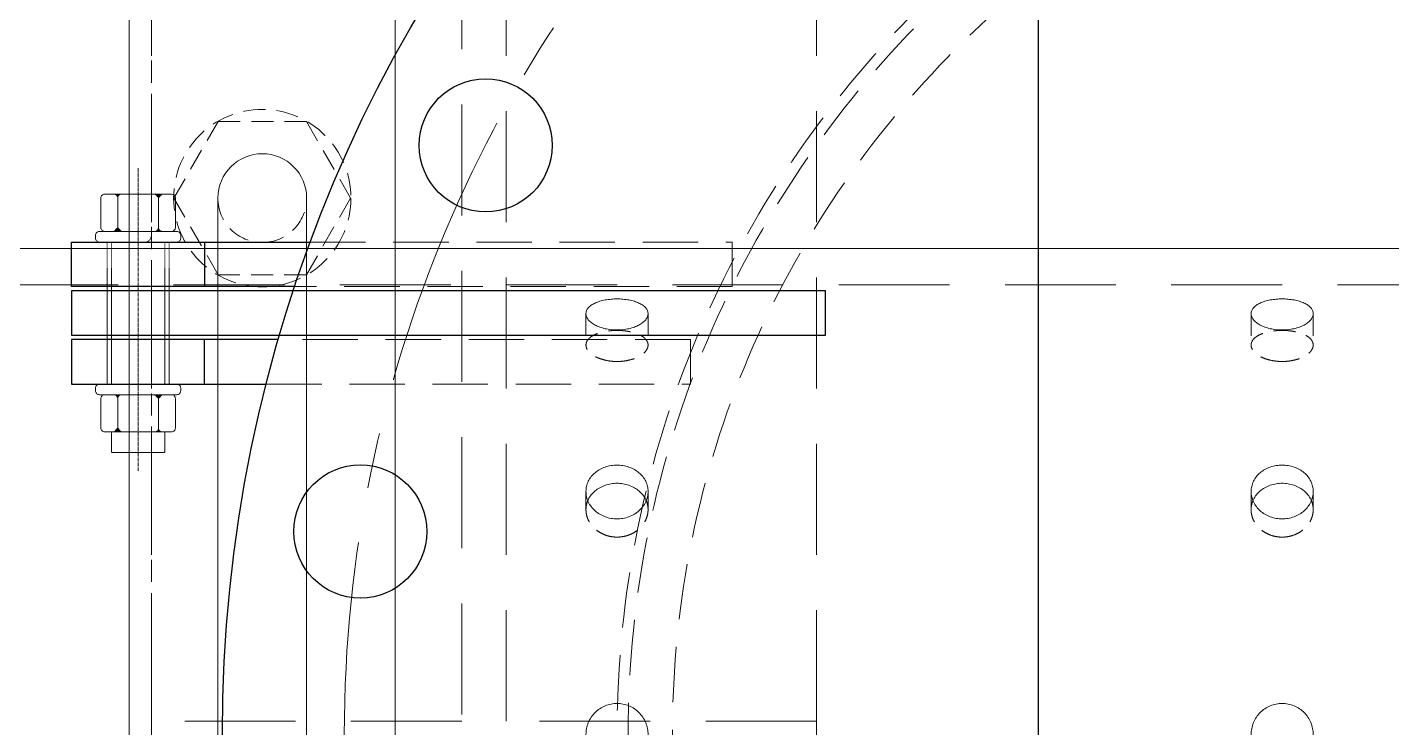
# Model space of a CAD drawing. Header units: millimetres. Extents: x -46397 to 283259, y -8690 to 23983.
# Drawn here: x 119758.6 to 120066.3, y 301.2 to 459 of the extents above; entities that cross this region are included whole.
import ezdxf

# ---------------------------------------------------------------- set-up
doc = ezdxf.new("R2010")
doc.units = ezdxf.units.MM
for name, pattern in [('CENTER', [2, 1.25, -0.25, 0.25, -0.25]), ('CENTER2', [1.125, 0.75, -0.125, 0.125, -0.125]), ('HIDDEN', [0.375, 0.25, -0.125]), ('HIDDEN2', [0.1875, 0.125, -0.0625]), ('HIDDENX2', [0.75, 0.5, -0.25])]:
    doc.linetypes.add(name, pattern=pattern)
for name, color, linetype, lineweight in [('BOLTS', 7, 'Continuous', 9), ('CHUAN NET KHUAT', 4, 'HIDDEN', 0), ('DUONGCHINH', 7, 'Continuous', 25), ('mDƯỜNG KHUẤT', 251, 'HIDDEN', 5), ('mDƯỜNG TÂM', 8, 'CENTER', 0)]:
    doc.layers.add(name, color=color, linetype=linetype, lineweight=lineweight)
doc.layers.add('flashshoot', color=7, linetype='Continuous')

# ---------------------------------------------------------------- blocks, each defined once
blk = doc.blocks.new('A$C90275d84')
at = {"color": 2, "linetype": 'Continuous', "lineweight": 0, "ltscale": 10}
blk.add_line((-109.55, 1960), (-109.55, -3000), dxfattribs=at)
at = {"color": 1, "linetype": 'HIDDENX2', "lineweight": 0, "ltscale": 50}
blk.add_line((-101.37, 1960), (-101.37, -3000), dxfattribs=at)
at = {"color": 1, "linetype": 'HIDDENX2', "lineweight": 0, "ltscale": 10}
for p, q in [((-94.87, -2233), (-87.79, -2233)), ((-54.77, -2233), (-50.68, -2233)), ((-94.87, -2247), (-87.79, -2247)), ((-54.77, -2247), (-50.68, -2247)), ((-94.87, -2383), (-87.79, -2383)), ((-54.77, -2383), (-50.68, -2383)), ((-94.87, -2397), (-87.79, -2397)), ((-54.77, -2397), (-50.68, -2397))]:
    blk.add_line(p, q, dxfattribs=at)
at = {"color": 2, "linetype": 'Continuous', "lineweight": 0, "ltscale": 10}
for points, knots in [([(-91.18, -2240), (-91.18, -2240.44), (-91.2, -2240.89), (-91.3, -2241.8), (-91.38, -2242.25), (-91.57, -2243.11), (-91.69, -2243.52), (-91.98, -2244.29), (-92.13, -2244.64), (-92.47, -2245.26), (-92.66, -2245.55), (-93.06, -2246.07), (-93.28, -2246.29), (-93.73, -2246.65), (-93.96, -2246.78), (-94.42, -2246.96), (-94.65, -2247), (-95.09, -2247), (-95.32, -2246.96), (-95.76, -2246.78), (-95.98, -2246.65), (-96.39, -2246.29), (-96.59, -2246.07), (-96.94, -2245.55), (-97.11, -2245.26), (-97.39, -2244.64), (-97.53, -2244.29), (-97.76, -2243.52), (-97.86, -2243.11), (-98.02, -2242.25), (-98.08, -2241.8), (-98.16, -2240.89), (-98.18, -2240.44), (-98.18, -2239.56), (-98.16, -2239.11), (-98.08, -2238.2), (-98.02, -2237.75), (-97.86, -2236.89), (-97.76, -2236.48), (-97.53, -2235.71), (-97.39, -2235.36), (-97.11, -2234.74), (-96.94, -2234.45), (-96.59, -2233.93), (-96.39, -2233.71), (-95.98, -2233.35), (-95.76, -2233.22), (-95.32, -2233.04), (-95.09, -2233), (-94.65, -2233), (-94.42, -2233.04), (-93.96, -2233.22), (-93.73, -2233.35), (-93.28, -2233.71), (-93.06, -2233.93), (-92.66, -2234.45), (-92.47, -2234.74), (-92.13, -2235.36), (-91.98, -2235.71), (-91.69, -2236.48), (-91.57, -2236.89), (-91.38, -2237.75), (-91.3, -2238.2), (-91.2, -2239.11), (-91.18, -2239.56), (-91.18, -2240)], [0, 0, 0, 0, 1.318789, 1.318789, 2.637578, 2.637578, 3.956368, 3.956368, 5.275157, 5.275157, 6.593945, 6.593945, 7.912734, 7.912734, 9.231522, 9.231522, 10.550311, 10.550311, 11.869099, 11.869099, 13.187888, 13.187888, 14.506676, 14.506676, 15.825465, 15.825465, 17.144254, 17.144254, 18.463043, 18.463043, 19.781833, 19.781833, 21.100622, 21.100622, 22.419411, 22.419411, 23.7382, 23.7382, 25.05699, 25.05699, 26.375779, 26.375779, 27.694567, 27.694567, 29.013356, 29.013356, 30.332144, 30.332144, 31.650933, 31.650933, 32.969721, 32.969721, 34.28851, 34.28851, 35.607298, 35.607298, 36.926087, 36.926087, 38.244876, 38.244876, 39.563665, 39.563665, 40.882454, 40.882454, 42.201244, 42.201244, 42.201244, 42.201244]), ([(-48.6, -2240), (-48.6, -2240.44), (-48.64, -2240.89), (-48.8, -2241.8), (-48.92, -2242.25), (-49.24, -2243.11), (-49.44, -2243.52), (-49.9, -2244.29), (-50.16, -2244.64), (-50.71, -2245.26), (-51.02, -2245.55), (-51.7, -2246.07), (-52.06, -2246.29), (-52.82, -2246.65), (-53.21, -2246.78), (-54, -2246.96), (-54.39, -2247), (-55.16, -2247), (-55.55, -2246.96), (-56.33, -2246.78), (-56.71, -2246.65), (-57.45, -2246.29), (-57.8, -2246.07), (-58.45, -2245.55), (-58.74, -2245.26), (-59.27, -2244.64), (-59.51, -2244.29), (-59.94, -2243.52), (-60.13, -2243.11), (-60.43, -2242.25), (-60.54, -2241.8), (-60.69, -2240.89), (-60.73, -2240.44), (-60.73, -2239.56), (-60.69, -2239.11), (-60.54, -2238.2), (-60.43, -2237.75), (-60.13, -2236.89), (-59.94, -2236.48), (-59.51, -2235.71), (-59.27, -2235.36), (-58.74, -2234.74), (-58.45, -2234.45), (-57.8, -2233.93), (-57.45, -2233.71), (-56.71, -2233.35), (-56.33, -2233.22), (-55.55, -2233.04), (-55.16, -2233), (-54.39, -2233), (-54, -2233.04), (-53.21, -2233.22), (-52.82, -2233.35), (-52.06, -2233.71), (-51.7, -2233.93), (-51.02, -2234.45), (-50.71, -2234.74), (-50.16, -2235.36), (-49.9, -2235.71), (-49.44, -2236.48), (-49.24, -2236.89), (-48.92, -2237.75), (-48.8, -2238.2), (-48.64, -2239.11), (-48.6, -2239.56), (-48.6, -2240)], [0, 0, 0, 0, 1.318789, 1.318789, 2.637578, 2.637578, 3.956368, 3.956368, 5.275157, 5.275157, 6.593945, 6.593945, 7.912734, 7.912734, 9.231522, 9.231522, 10.550311, 10.550311, 11.869099, 11.869099, 13.187888, 13.187888, 14.506676, 14.506676, 15.825465, 15.825465, 17.144254, 17.144254, 18.463043, 18.463043, 19.781833, 19.781833, 21.100622, 21.100622, 22.419411, 22.419411, 23.7382, 23.7382, 25.05699, 25.05699, 26.375779, 26.375779, 27.694567, 27.694567, 29.013356, 29.013356, 30.332144, 30.332144, 31.650933, 31.650933, 32.969721, 32.969721, 34.28851, 34.28851, 35.607298, 35.607298, 36.926087, 36.926087, 38.244876, 38.244876, 39.563665, 39.563665, 40.882454, 40.882454, 42.201244, 42.201244, 42.201244, 42.201244]), ([(-52.72, -2233.41), (-52.81, -2233.45), (-52.9, -2233.49), (-53.36, -2233.71), (-53.71, -2233.93), (-54.35, -2234.45), (-54.65, -2234.74), (-55.17, -2235.36), (-55.42, -2235.71), (-55.85, -2236.48), (-56.03, -2236.89), (-56.33, -2237.75), (-56.44, -2238.2), (-56.59, -2239.11), (-56.63, -2239.56), (-56.63, -2240.44), (-56.59, -2240.89), (-56.44, -2241.8), (-56.33, -2242.25), (-56.03, -2243.11), (-55.85, -2243.52), (-55.42, -2244.29), (-55.17, -2244.64), (-54.65, -2245.26), (-54.35, -2245.55), (-53.71, -2246.07), (-53.36, -2246.29), (-52.9, -2246.51), (-52.81, -2246.55), (-52.72, -2246.59)], [12.868165, 12.868165, 12.868165, 12.868165, 13.188536, 13.188536, 14.507389, 14.507389, 15.826243, 15.826243, 17.145097, 17.145097, 18.463951, 18.463951, 19.782805, 19.782805, 21.10166, 21.10166, 22.420514, 22.420514, 23.739368, 23.739368, 25.058222, 25.058222, 26.377077, 26.377077, 27.69593, 27.69593, 29.014783, 29.014783, 29.335155, 29.335155, 29.335155, 29.335155]), ([(-7, -2240), (-7, -2239.56), (-6.96, -2239.11), (-6.78, -2238.2), (-6.65, -2237.75), (-6.29, -2236.89), (-6.07, -2236.48), (-5.55, -2235.71), (-5.26, -2235.36), (-4.64, -2234.74), (-4.29, -2234.45), (-3.52, -2233.93), (-3.11, -2233.71), (-2.25, -2233.35), (-1.8, -2233.22), (-0.89, -2233.04), (-0.44, -2233), (0.44, -2233), (0.89, -2233.04), (1.8, -2233.22), (2.25, -2233.35), (3.11, -2233.71), (3.52, -2233.93), (4.29, -2234.45), (4.64, -2234.74), (5.26, -2235.36), (5.55, -2235.71), (6.07, -2236.48), (6.29, -2236.89), (6.65, -2237.75), (6.78, -2238.2), (6.96, -2239.11), (7, -2239.56), (7, -2240.44), (6.96, -2240.89), (6.78, -2241.8), (6.65, -2242.25), (6.29, -2243.11), (6.07, -2243.52), (5.55, -2244.29), (5.26, -2244.64), (4.64, -2245.26), (4.29, -2245.55), (3.52, -2246.07), (3.11, -2246.29), (2.25, -2246.65), (1.8, -2246.78), (0.89, -2246.96), (0.44, -2247), (-0.44, -2247), (-0.89, -2246.96), (-1.8, -2246.78), (-2.25, -2246.65), (-3.11, -2246.29), (-3.52, -2246.07), (-4.29, -2245.55), (-4.64, -2245.26), (-5.26, -2244.64), (-5.55, -2244.29), (-6.07, -2243.52), (-6.29, -2243.11), (-6.65, -2242.25), (-6.78, -2241.8), (-6.96, -2240.89), (-7, -2240.44), (-7, -2240)], [0, 0, 0, 0, 1.318789, 1.318789, 2.637578, 2.637578, 3.956368, 3.956368, 5.275157, 5.275157, 6.593945, 6.593945, 7.912734, 7.912734, 9.231522, 9.231522, 10.550311, 10.550311, 11.869099, 11.869099, 13.187888, 13.187888, 14.506676, 14.506676, 15.825465, 15.825465, 17.144254, 17.144254, 18.463043, 18.463043, 19.781833, 19.781833, 21.100622, 21.100622, 22.419411, 22.419411, 23.7382, 23.7382, 25.05699, 25.05699, 26.375779, 26.375779, 27.694567, 27.694567, 29.013356, 29.013356, 30.332144, 30.332144, 31.650933, 31.650933, 32.969721, 32.969721, 34.28851, 34.28851, 35.607298, 35.607298, 36.926087, 36.926087, 38.244876, 38.244876, 39.563665, 39.563665, 40.882454, 40.882454, 42.201244, 42.201244, 42.201244, 42.201244]), ([(-91.18, -2390), (-91.18, -2390.44), (-91.2, -2390.89), (-91.3, -2391.8), (-91.38, -2392.25), (-91.57, -2393.11), (-91.69, -2393.52), (-91.98, -2394.29), (-92.13, -2394.64), (-92.47, -2395.26), (-92.66, -2395.55), (-93.06, -2396.07), (-93.28, -2396.29), (-93.73, -2396.65), (-93.96, -2396.78), (-94.42, -2396.96), (-94.65, -2397), (-95.09, -2397), (-95.32, -2396.96), (-95.76, -2396.78), (-95.98, -2396.65), (-96.39, -2396.29), (-96.59, -2396.07), (-96.94, -2395.55), (-97.11, -2395.26), (-97.39, -2394.64), (-97.53, -2394.29), (-97.76, -2393.52), (-97.86, -2393.11), (-98.02, -2392.25), (-98.08, -2391.8), (-98.16, -2390.89), (-98.18, -2390.44), (-98.18, -2389.56), (-98.16, -2389.11), (-98.08, -2388.2), (-98.02, -2387.75), (-97.86, -2386.89), (-97.76, -2386.48), (-97.53, -2385.71), (-97.39, -2385.36), (-97.11, -2384.74), (-96.94, -2384.45), (-96.59, -2383.93), (-96.39, -2383.71), (-95.98, -2383.35), (-95.76, -2383.22), (-95.32, -2383.04), (-95.09, -2383), (-94.65, -2383), (-94.42, -2383.04), (-93.96, -2383.22), (-93.73, -2383.35), (-93.28, -2383.71), (-93.06, -2383.93), (-92.66, -2384.45), (-92.47, -2384.74), (-92.13, -2385.36), (-91.98, -2385.71), (-91.69, -2386.48), (-91.57, -2386.89), (-91.38, -2387.75), (-91.3, -2388.2), (-91.2, -2389.11), (-91.18, -2389.56), (-91.18, -2390)], [0, 0, 0, 0, 1.318789, 1.318789, 2.637578, 2.637578, 3.956368, 3.956368, 5.275157, 5.275157, 6.593945, 6.593945, 7.912734, 7.912734, 9.231522, 9.231522, 10.550311, 10.550311, 11.869099, 11.869099, 13.187888, 13.187888, 14.506676, 14.506676, 15.825465, 15.825465, 17.144254, 17.144254, 18.463043, 18.463043, 19.781833, 19.781833, 21.100622, 21.100622, 22.419411, 22.419411, 23.7382, 23.7382, 25.05699, 25.05699, 26.375779, 26.375779, 27.694567, 27.694567, 29.013356, 29.013356, 30.332144, 30.332144, 31.650933, 31.650933, 32.969721, 32.969721, 34.28851, 34.28851, 35.607298, 35.607298, 36.926087, 36.926087, 38.244876, 38.244876, 39.563665, 39.563665, 40.882454, 40.882454, 42.201244, 42.201244, 42.201244, 42.201244]), ([(-48.6, -2390), (-48.6, -2390.44), (-48.64, -2390.89), (-48.8, -2391.8), (-48.92, -2392.25), (-49.24, -2393.11), (-49.44, -2393.52), (-49.9, -2394.29), (-50.16, -2394.64), (-50.71, -2395.26), (-51.02, -2395.55), (-51.7, -2396.07), (-52.06, -2396.29), (-52.82, -2396.65), (-53.21, -2396.78), (-54, -2396.96), (-54.39, -2397), (-55.16, -2397), (-55.55, -2396.96), (-56.33, -2396.78), (-56.71, -2396.65), (-57.45, -2396.29), (-57.8, -2396.07), (-58.45, -2395.55), (-58.74, -2395.26), (-59.27, -2394.64), (-59.51, -2394.29), (-59.94, -2393.52), (-60.13, -2393.11), (-60.43, -2392.25), (-60.54, -2391.8), (-60.69, -2390.89), (-60.73, -2390.44), (-60.73, -2389.56), (-60.69, -2389.11), (-60.54, -2388.2), (-60.43, -2387.75), (-60.13, -2386.89), (-59.94, -2386.48), (-59.51, -2385.71), (-59.27, -2385.36), (-58.74, -2384.74), (-58.45, -2384.45), (-57.8, -2383.93), (-57.45, -2383.71), (-56.71, -2383.35), (-56.33, -2383.22), (-55.55, -2383.04), (-55.16, -2383), (-54.39, -2383), (-54, -2383.04), (-53.21, -2383.22), (-52.82, -2383.35), (-52.06, -2383.71), (-51.7, -2383.93), (-51.02, -2384.45), (-50.71, -2384.74), (-50.16, -2385.36), (-49.9, -2385.71), (-49.44, -2386.48), (-49.24, -2386.89), (-48.92, -2387.75), (-48.8, -2388.2), (-48.64, -2389.11), (-48.6, -2389.56), (-48.6, -2390)], [0, 0, 0, 0, 1.318789, 1.318789, 2.637578, 2.637578, 3.956368, 3.956368, 5.275157, 5.275157, 6.593945, 6.593945, 7.912734, 7.912734, 9.231522, 9.231522, 10.550311, 10.550311, 11.869099, 11.869099, 13.187888, 13.187888, 14.506676, 14.506676, 15.825465, 15.825465, 17.144254, 17.144254, 18.463043, 18.463043, 19.781833, 19.781833, 21.100622, 21.100622, 22.419411, 22.419411, 23.7382, 23.7382, 25.05699, 25.05699, 26.375779, 26.375779, 27.694567, 27.694567, 29.013356, 29.013356, 30.332144, 30.332144, 31.650933, 31.650933, 32.969721, 32.969721, 34.28851, 34.28851, 35.607298, 35.607298, 36.926087, 36.926087, 38.244876, 38.244876, 39.563665, 39.563665, 40.882454, 40.882454, 42.201244, 42.201244, 42.201244, 42.201244]), ([(-52.72, -2383.41), (-52.81, -2383.45), (-52.9, -2383.49), (-53.36, -2383.71), (-53.71, -2383.93), (-54.35, -2384.45), (-54.65, -2384.74), (-55.17, -2385.36), (-55.42, -2385.71), (-55.85, -2386.48), (-56.03, -2386.89), (-56.33, -2387.75), (-56.44, -2388.2), (-56.59, -2389.11), (-56.63, -2389.56), (-56.63, -2390.44), (-56.59, -2390.89), (-56.44, -2391.8), (-56.33, -2392.25), (-56.03, -2393.11), (-55.85, -2393.52), (-55.42, -2394.29), (-55.17, -2394.64), (-54.65, -2395.26), (-54.35, -2395.55), (-53.71, -2396.07), (-53.36, -2396.29), (-52.9, -2396.51), (-52.81, -2396.55), (-52.72, -2396.59)], [12.868165, 12.868165, 12.868165, 12.868165, 13.188536, 13.188536, 14.507389, 14.507389, 15.826243, 15.826243, 17.145097, 17.145097, 18.463951, 18.463951, 19.782805, 19.782805, 21.10166, 21.10166, 22.420514, 22.420514, 23.739368, 23.739368, 25.058222, 25.058222, 26.377077, 26.377077, 27.69593, 27.69593, 29.014783, 29.014783, 29.335155, 29.335155, 29.335155, 29.335155]), ([(-7, -2390), (-7, -2389.56), (-6.96, -2389.11), (-6.78, -2388.2), (-6.65, -2387.75), (-6.29, -2386.89), (-6.07, -2386.48), (-5.55, -2385.71), (-5.26, -2385.36), (-4.64, -2384.74), (-4.29, -2384.45), (-3.52, -2383.93), (-3.11, -2383.71), (-2.25, -2383.35), (-1.8, -2383.22), (-0.89, -2383.04), (-0.44, -2383), (0.44, -2383), (0.89, -2383.04), (1.8, -2383.22), (2.25, -2383.35), (3.11, -2383.71), (3.52, -2383.93), (4.29, -2384.45), (4.64, -2384.74), (5.26, -2385.36), (5.55, -2385.71), (6.07, -2386.48), (6.29, -2386.89), (6.65, -2387.75), (6.78, -2388.2), (6.96, -2389.11), (7, -2389.56), (7, -2390.44), (6.96, -2390.89), (6.78, -2391.8), (6.65, -2392.25), (6.29, -2393.11), (6.07, -2393.52), (5.55, -2394.29), (5.26, -2394.64), (4.64, -2395.26), (4.29, -2395.55), (3.52, -2396.07), (3.11, -2396.29), (2.25, -2396.65), (1.8, -2396.78), (0.89, -2396.96), (0.44, -2397), (-0.44, -2397), (-0.89, -2396.96), (-1.8, -2396.78), (-2.25, -2396.65), (-3.11, -2396.29), (-3.52, -2396.07), (-4.29, -2395.55), (-4.64, -2395.26), (-5.26, -2394.64), (-5.55, -2394.29), (-6.07, -2393.52), (-6.29, -2393.11), (-6.65, -2392.25), (-6.78, -2391.8), (-6.96, -2390.89), (-7, -2390.44), (-7, -2390)], [0, 0, 0, 0, 1.318789, 1.318789, 2.637578, 2.637578, 3.956368, 3.956368, 5.275157, 5.275157, 6.593945, 6.593945, 7.912734, 7.912734, 9.231522, 9.231522, 10.550311, 10.550311, 11.869099, 11.869099, 13.187888, 13.187888, 14.506676, 14.506676, 15.825465, 15.825465, 17.144254, 17.144254, 18.463043, 18.463043, 19.781833, 19.781833, 21.100622, 21.100622, 22.419411, 22.419411, 23.7382, 23.7382, 25.05699, 25.05699, 26.375779, 26.375779, 27.694567, 27.694567, 29.013356, 29.013356, 30.332144, 30.332144, 31.650933, 31.650933, 32.969721, 32.969721, 34.28851, 34.28851, 35.607298, 35.607298, 36.926087, 36.926087, 38.244876, 38.244876, 39.563665, 39.563665, 40.882454, 40.882454, 42.201244, 42.201244, 42.201244, 42.201244])]:
    blk.add_open_spline(points, degree=3, knots=knots, dxfattribs=at)
at = {"color": 1, "linetype": 'HIDDENX2', "lineweight": 0, "ltscale": 10}
for points, knots in [([(-84.08, -2240), (-84.08, -2239.56), (-84.1, -2239.11), (-84.2, -2238.2), (-84.28, -2237.75), (-84.48, -2236.89), (-84.6, -2236.48), (-84.88, -2235.71), (-85.04, -2235.36), (-85.38, -2234.74), (-85.57, -2234.45), (-85.97, -2233.93), (-86.19, -2233.71), (-86.64, -2233.35), (-86.88, -2233.22), (-87.34, -2233.04), (-87.57, -2233), (-88.01, -2233), (-88.23, -2233.04), (-88.68, -2233.22), (-88.89, -2233.35), (-89.3, -2233.71), (-89.5, -2233.93), (-89.86, -2234.45), (-90.02, -2234.74), (-90.3, -2235.36), (-90.43, -2235.71), (-90.66, -2236.48), (-90.76, -2236.89), (-90.92, -2237.75), (-90.98, -2238.2), (-91.06, -2239.11), (-91.08, -2239.56), (-91.08, -2240.44), (-91.06, -2240.89), (-90.98, -2241.8), (-90.92, -2242.25), (-90.76, -2243.11), (-90.66, -2243.52), (-90.43, -2244.29), (-90.3, -2244.64), (-90.02, -2245.26), (-89.86, -2245.55), (-89.5, -2246.07), (-89.3, -2246.29), (-88.89, -2246.65), (-88.68, -2246.78), (-88.23, -2246.96), (-88.01, -2247), (-87.57, -2247), (-87.34, -2246.96), (-86.88, -2246.78), (-86.64, -2246.65), (-86.19, -2246.29), (-85.97, -2246.07), (-85.57, -2245.55), (-85.38, -2245.26), (-85.04, -2244.64), (-84.88, -2244.29), (-84.6, -2243.52), (-84.48, -2243.11), (-84.28, -2242.25), (-84.2, -2241.8), (-84.1, -2240.89), (-84.08, -2240.44), (-84.08, -2240)], [0, 0, 0, 0, 1.318854, 1.318854, 2.637708, 2.637708, 3.956563, 3.956563, 5.275417, 5.275417, 6.59427, 6.59427, 7.913123, 7.913123, 9.231977, 9.231977, 10.55083, 10.55083, 11.869683, 11.869683, 13.188536, 13.188536, 14.507389, 14.507389, 15.826243, 15.826243, 17.145097, 17.145097, 18.463951, 18.463951, 19.782805, 19.782805, 21.10166, 21.10166, 22.420514, 22.420514, 23.739368, 23.739368, 25.058222, 25.058222, 26.377077, 26.377077, 27.69593, 27.69593, 29.014783, 29.014783, 30.333636, 30.333636, 31.652489, 31.652489, 32.971343, 32.971343, 34.290196, 34.290196, 35.609049, 35.609049, 36.927902, 36.927902, 38.246757, 38.246757, 39.565611, 39.565611, 40.884465, 40.884465, 42.203319, 42.203319, 42.203319, 42.203319]), ([(-44.5, -2240), (-44.5, -2239.56), (-44.54, -2239.11), (-44.7, -2238.2), (-44.82, -2237.75), (-45.14, -2236.89), (-45.34, -2236.48), (-45.8, -2235.71), (-46.06, -2235.36), (-46.61, -2234.74), (-46.93, -2234.45), (-47.6, -2233.93), (-47.97, -2233.71), (-48.73, -2233.35), (-49.12, -2233.22), (-49.91, -2233.04), (-50.3, -2233), (-51.07, -2233), (-51.46, -2233.04), (-52.14, -2233.2), (-52.43, -2233.29), (-52.72, -2233.41)], [0, 0, 0, 0, 1.318854, 1.318854, 2.637708, 2.637708, 3.956563, 3.956563, 5.275417, 5.275417, 6.59427, 6.59427, 7.913123, 7.913123, 9.231977, 9.231977, 10.55083, 10.55083, 11.869683, 11.869683, 12.868165, 12.868165, 12.868165, 12.868165]), ([(-52.72, -2246.59), (-52.43, -2246.71), (-52.14, -2246.8), (-51.46, -2246.96), (-51.07, -2247), (-50.3, -2247), (-49.91, -2246.96), (-49.12, -2246.78), (-48.73, -2246.65), (-47.97, -2246.29), (-47.6, -2246.07), (-46.93, -2245.55), (-46.61, -2245.26), (-46.06, -2244.64), (-45.8, -2244.29), (-45.34, -2243.52), (-45.14, -2243.11), (-44.82, -2242.25), (-44.7, -2241.8), (-44.54, -2240.89), (-44.5, -2240.44), (-44.5, -2240)], [29.335155, 29.335155, 29.335155, 29.335155, 30.333636, 30.333636, 31.652489, 31.652489, 32.971343, 32.971343, 34.290196, 34.290196, 35.609049, 35.609049, 36.927902, 36.927902, 38.246757, 38.246757, 39.565611, 39.565611, 40.884465, 40.884465, 42.203319, 42.203319, 42.203319, 42.203319]), ([(-84.08, -2390), (-84.08, -2389.56), (-84.1, -2389.11), (-84.2, -2388.2), (-84.28, -2387.75), (-84.48, -2386.89), (-84.6, -2386.48), (-84.88, -2385.71), (-85.04, -2385.36), (-85.38, -2384.74), (-85.57, -2384.45), (-85.97, -2383.93), (-86.19, -2383.71), (-86.64, -2383.35), (-86.88, -2383.22), (-87.34, -2383.04), (-87.57, -2383), (-88.01, -2383), (-88.23, -2383.04), (-88.68, -2383.22), (-88.89, -2383.35), (-89.3, -2383.71), (-89.5, -2383.93), (-89.86, -2384.45), (-90.02, -2384.74), (-90.3, -2385.36), (-90.43, -2385.71), (-90.66, -2386.48), (-90.76, -2386.89), (-90.92, -2387.75), (-90.98, -2388.2), (-91.06, -2389.11), (-91.08, -2389.56), (-91.08, -2390.44), (-91.06, -2390.89), (-90.98, -2391.8), (-90.92, -2392.25), (-90.76, -2393.11), (-90.66, -2393.52), (-90.43, -2394.29), (-90.3, -2394.64), (-90.02, -2395.26), (-89.86, -2395.55), (-89.5, -2396.07), (-89.3, -2396.29), (-88.89, -2396.65), (-88.68, -2396.78), (-88.23, -2396.96), (-88.01, -2397), (-87.57, -2397), (-87.34, -2396.96), (-86.88, -2396.78), (-86.64, -2396.65), (-86.19, -2396.29), (-85.97, -2396.07), (-85.57, -2395.55), (-85.38, -2395.26), (-85.04, -2394.64), (-84.88, -2394.29), (-84.6, -2393.52), (-84.48, -2393.11), (-84.28, -2392.25), (-84.2, -2391.8), (-84.1, -2390.89), (-84.08, -2390.44), (-84.08, -2390)], [0, 0, 0, 0, 1.318854, 1.318854, 2.637708, 2.637708, 3.956563, 3.956563, 5.275417, 5.275417, 6.59427, 6.59427, 7.913123, 7.913123, 9.231977, 9.231977, 10.55083, 10.55083, 11.869683, 11.869683, 13.188536, 13.188536, 14.507389, 14.507389, 15.826243, 15.826243, 17.145097, 17.145097, 18.463951, 18.463951, 19.782805, 19.782805, 21.10166, 21.10166, 22.420514, 22.420514, 23.739368, 23.739368, 25.058222, 25.058222, 26.377077, 26.377077, 27.69593, 27.69593, 29.014783, 29.014783, 30.333636, 30.333636, 31.652489, 31.652489, 32.971343, 32.971343, 34.290196, 34.290196, 35.609049, 35.609049, 36.927902, 36.927902, 38.246757, 38.246757, 39.565611, 39.565611, 40.884465, 40.884465, 42.203319, 42.203319, 42.203319, 42.203319]), ([(-44.5, -2390), (-44.5, -2389.56), (-44.54, -2389.11), (-44.7, -2388.2), (-44.82, -2387.75), (-45.14, -2386.89), (-45.34, -2386.48), (-45.8, -2385.71), (-46.06, -2385.36), (-46.61, -2384.74), (-46.93, -2384.45), (-47.6, -2383.93), (-47.97, -2383.71), (-48.73, -2383.35), (-49.12, -2383.22), (-49.91, -2383.04), (-50.3, -2383), (-51.07, -2383), (-51.46, -2383.04), (-52.14, -2383.2), (-52.43, -2383.29), (-52.72, -2383.41)], [0, 0, 0, 0, 1.318854, 1.318854, 2.637708, 2.637708, 3.956563, 3.956563, 5.275417, 5.275417, 6.59427, 6.59427, 7.913123, 7.913123, 9.231977, 9.231977, 10.55083, 10.55083, 11.869683, 11.869683, 12.868165, 12.868165, 12.868165, 12.868165]), ([(-52.72, -2396.59), (-52.43, -2396.71), (-52.14, -2396.8), (-51.46, -2396.96), (-51.07, -2397), (-50.3, -2397), (-49.91, -2396.96), (-49.12, -2396.78), (-48.73, -2396.65), (-47.97, -2396.29), (-47.6, -2396.07), (-46.93, -2395.55), (-46.61, -2395.26), (-46.06, -2394.64), (-45.8, -2394.29), (-45.34, -2393.52), (-45.14, -2393.11), (-44.82, -2392.25), (-44.7, -2391.8), (-44.54, -2390.89), (-44.5, -2390.44), (-44.5, -2390)], [29.335155, 29.335155, 29.335155, 29.335155, 30.333636, 30.333636, 31.652489, 31.652489, 32.971343, 32.971343, 34.290196, 34.290196, 35.609049, 35.609049, 36.927902, 36.927902, 38.246757, 38.246757, 39.565611, 39.565611, 40.884465, 40.884465, 42.203319, 42.203319, 42.203319, 42.203319])]:
    blk.add_open_spline(points, degree=3, knots=knots, dxfattribs=at)
blk = doc.blocks.new('A$Cc882877d')
at = {"color": 6, "linetype": 'Continuous', "lineweight": 0, "ltscale": 10}
for p, q in [((-170.9, -2440), (354.63, -2440)), ((120.9, -2460), (-120.9, -2460)), ((-120.9, -2480), (120.9, -2480)), ((-170.9, -2500), (354.63, -2500))]:
    blk.add_line(p, q, dxfattribs=at)
at = {"color": 4, "linetype": 'HIDDENX2', "lineweight": 0, "ltscale": 10}
for p, q in [((-138.16, -2460.04), (-120.9, -2450.08)), ((-120.9, -2450.08), (-103.64, -2460.04)), ((-138.16, -2479.96), (-138.16, -2460.04)), ((-103.64, -2460.04), (-103.64, -2479.96)), ((-120.9, -2489.93), (-138.16, -2479.96)), ((-103.64, -2479.96), (-120.9, -2489.93)), ((-159.4, -2495), (343.13, -2495)), ((-110.9, -2496.7), (-110.9, -2500)), ((-110.9, -2500), (-110.9, -2496.7))]:
    blk.add_line(p, q, dxfattribs=at)
blk.add_circle((-120.9, -2470), 20, dxfattribs=at)
at = {"color": 6, "linetype": 'Continuous', "lineweight": 0, "ltscale": 10}
blk.add_arc((-120.9, -2470), 10, 90, 270, dxfattribs=at)
at = {"color": 4, "linetype": 'HIDDENX2', "lineweight": 0, "ltscale": 10}
for centre, radius, start, end in [((-120.9, -2470), 10, 0, 90), ((-120.9, -2470), 10, 270, 0), ((-112.6, -2496.7), 1.7, 0, 90), ((-112.6, -2496.7), 1.7, 0, 90)]:
    blk.add_arc(centre, radius, start, end, dxfattribs=at)
blk = doc.blocks.new('*U98')
at = {"color": 1}
blk.add_circle((0, 0), 15, dxfattribs=at)
blk = doc.blocks.new('*U99')
at = {"layer": 'DUONGCHINH', "color": 0, "linetype": 'ByBlock', "lineweight": -2, "transparency": 16777216}
for p, rotation in [((101753.74, -98181.94), 143.9999999999998), ((101712.2, -98263.48), 161.9999999999999)]:
    blk.add_blockref('*U98', p, dxfattribs=dict(at, rotation=rotation))
blk = doc.blocks.new('*U1640')
at = {"layer": 'BOLTS'}
h = blk.add_hatch(dxfattribs=at)
h.set_pattern_fill('ANSI31', color=8, scale=0.88, angle=30, style=0)
h.set_pattern_definition([(195, (-2929.86261, -4641.71054), (-0.028470095, 0.1062518409), [])])
edge = h.paths.add_edge_path()
edge.add_line((-4.59, 42.03), (-4.6, 42.03))
edge.add_ellipse((-5.45, 41.94), major_axis=(-0.608, -0.608), ratio=1, start_angle=141.1342, end_angle=215.0819)
edge.add_line((-5.3, 42.79), (-5.3, 42.8))
edge.add_line((-5.3, 42.8), (-3.85, 42.8))
edge.add_line((-3.85, 42.8), (-3.85, 42.79))
edge.add_ellipse((-3.73, 41.94), major_axis=(-0.608, -0.608), ratio=1, start_angle=232.9978, end_angle=308.8658)
h = blk.add_hatch(dxfattribs=at)
h.set_pattern_fill('ANSI31', color=8, scale=0.88, angle=30, style=0)
h.set_pattern_definition([(345, (2929.86261, -4641.71054), (0.028470095, 0.1062518409), [])])
edge = h.paths.add_edge_path()
edge.add_line((4.59, 42.03), (4.6, 42.03))
edge.add_ellipse((5.45, 41.94), major_axis=(0.608, -0.608), ratio=1, start_angle=144.9181, end_angle=218.8658, ccw=False)
edge.add_line((5.3, 42.79), (5.3, 42.8))
edge.add_line((5.3, 42.8), (3.85, 42.8))
edge.add_line((3.85, 42.8), (3.85, 42.79))
edge.add_ellipse((3.73, 41.94), major_axis=(0.608, -0.608), ratio=1, start_angle=51.1342, end_angle=127.0022, ccw=False)
h = blk.add_hatch(dxfattribs=at)
h.set_pattern_fill('ANSI31', color=8, scale=0.88, angle=30, style=0)
h.set_pattern_definition([(165, (-2929.86261, 4718.91054), (-0.028470095, -0.1062518409), [])])
edge = h.paths.add_edge_path()
edge.add_line((-4.59, 35.17), (-4.6, 35.17))
edge.add_ellipse((-5.45, 35.26), major_axis=(-0.608, -0.608), ratio=1, start_angle=54.9181, end_angle=128.8658, ccw=False)
edge.add_line((-5.3, 34.41), (-5.3, 34.4))
edge.add_line((-5.3, 34.4), (-3.85, 34.4))
edge.add_line((-3.85, 34.4), (-3.85, 34.41))
edge.add_ellipse((-3.73, 35.26), major_axis=(-0.608, -0.608), ratio=1, start_angle=321.1342, end_angle=397.0022, ccw=False)
h = blk.add_hatch(dxfattribs=at)
h.set_pattern_fill('ANSI31', color=8, scale=0.88, angle=30, style=0)
h.set_pattern_definition([(15, (2929.86261, 4718.91054), (0.028470095, -0.1062518409), [])])
edge = h.paths.add_edge_path()
edge.add_line((4.59, 35.17), (4.6, 35.17))
edge.add_ellipse((5.45, 35.26), major_axis=(0.608, -0.608), ratio=1, start_angle=231.1342, end_angle=305.0819)
edge.add_line((5.3, 34.41), (5.3, 34.4))
edge.add_line((5.3, 34.4), (3.85, 34.4))
edge.add_line((3.85, 34.4), (3.85, 34.41))
edge.add_ellipse((3.73, 35.26), major_axis=(0.608, -0.608), ratio=1, start_angle=-37.0022, end_angle=38.8658)
h = blk.add_hatch(dxfattribs=at)
h.set_pattern_fill('ANSI31', color=8, scale=0.88, angle=30, style=0)
h.set_pattern_definition([(195, (-2929.86261, -4686.91054), (-0.028470095, 0.1062518409), [])])
edge = h.paths.add_edge_path()
edge.add_line((-4.59, -3.17), (-4.6, -3.17))
edge.add_ellipse((-5.45, -3.26), major_axis=(-0.608, -0.608), ratio=1, start_angle=141.1342, end_angle=215.0819)
edge.add_line((-5.3, -2.41), (-5.3, -2.4))
edge.add_line((-5.3, -2.4), (-3.85, -2.4))
edge.add_line((-3.85, -2.4), (-3.85, -2.41))
edge.add_ellipse((-3.73, -3.26), major_axis=(-0.608, -0.608), ratio=1, start_angle=232.9978, end_angle=308.8658)
h = blk.add_hatch(dxfattribs=at)
h.set_pattern_fill('ANSI31', color=8, scale=0.88, angle=30, style=0)
h.set_pattern_definition([(345, (2929.86261, -4686.91054), (0.028470095, 0.1062518409), [])])
edge = h.paths.add_edge_path()
edge.add_line((4.59, -3.17), (4.6, -3.17))
edge.add_ellipse((5.45, -3.26), major_axis=(0.608, -0.608), ratio=1, start_angle=144.9181, end_angle=218.8658, ccw=False)
edge.add_line((5.3, -2.41), (5.3, -2.4))
edge.add_line((5.3, -2.4), (3.85, -2.4))
edge.add_line((3.85, -2.4), (3.85, -2.41))
edge.add_ellipse((3.73, -3.26), major_axis=(0.608, -0.608), ratio=1, start_angle=51.1342, end_angle=127.0022, ccw=False)
h = blk.add_hatch(dxfattribs=at)
h.set_pattern_fill('ANSI31', color=8, scale=0.88, angle=30, style=0)
h.set_pattern_definition([(165, (-2929.86261, 4673.71054), (-0.028470095, -0.1062518409), [])])
edge = h.paths.add_edge_path()
edge.add_line((-4.59, -10.03), (-4.6, -10.03))
edge.add_ellipse((-5.45, -9.94), major_axis=(-0.608, -0.608), ratio=1, start_angle=54.9181, end_angle=128.8658, ccw=False)
edge.add_line((-5.3, -10.79), (-5.3, -10.8))
edge.add_line((-5.3, -10.8), (-3.85, -10.8))
edge.add_line((-3.85, -10.8), (-3.85, -10.79))
edge.add_ellipse((-3.73, -9.94), major_axis=(-0.608, -0.608), ratio=1, start_angle=321.1342, end_angle=397.0022, ccw=False)
h = blk.add_hatch(dxfattribs=at)
h.set_pattern_fill('ANSI31', color=8, scale=0.88, angle=30, style=0)
h.set_pattern_definition([(15, (2929.86261, 4673.71054), (0.028470095, -0.1062518409), [])])
edge = h.paths.add_edge_path()
edge.add_line((4.59, -10.03), (4.6, -10.03))
edge.add_ellipse((5.45, -9.94), major_axis=(0.608, -0.608), ratio=1, start_angle=231.1342, end_angle=305.0819)
edge.add_line((5.3, -10.79), (5.3, -10.8))
edge.add_line((5.3, -10.8), (3.85, -10.8))
edge.add_line((3.85, -10.8), (3.85, -10.79))
edge.add_ellipse((3.73, -9.94), major_axis=(0.608, -0.608), ratio=1, start_angle=-37.0022, end_angle=38.8658)
at = {"layer": 'BOLTS', "color": 8, "linetype": 'CENTER2'}
blk.add_line((0, 51.57), (0, -16.77), dxfattribs=at)
at = {"layer": 'BOLTS', "color": 8}
for p, q in [((0, 42.8), (-7.54, 42.8)), ((-4.59, 41.94), (-4.59, 35.26)), ((0, 42.8), (7.54, 42.8)), ((4.59, 41.94), (4.59, 35.26)), ((-8.4, -3.26), (-8.4, -9.94)), ((-4.59, -3.26), (-4.59, -9.94)), ((4.59, -3.26), (4.59, -9.94)), ((8.4, -3.26), (8.4, -9.94)), ((0, -10.8), (-7.54, -10.8)), ((0, -10.8), (7.54, -10.8))]:
    blk.add_line(p, q, dxfattribs=at)
at = {"layer": 'BOLTS', "color": 3, "linetype": 'HIDDEN2'}
for p, q in [((-6, 0), (-6, 32)), ((6, 0), (6, 32))]:
    blk.add_line(p, q, dxfattribs=at)
at = {"layer": 'BOLTS', "color": 3}
for points in [[(0, 47.4), (-5.88, 47.4, 0.414214), (-6, 47.28), (-6, 42.8)], [(0, 47.4), (5.88, 47.4, -0.414214), (6, 47.28), (6, 42.8)]]:
    blk.add_lwpolyline(points, format="xyb", dxfattribs=at)
at = {"layer": 'BOLTS', "color": 8}
for points in [[(-7.54, 34.4, -0.414214), (-8.4, 35.26), (-8.4, 41.94, -0.414214), (-7.54, 42.8)], [(7.54, 34.4, 0.414214), (8.4, 35.26), (8.4, 41.94, 0.414214), (7.54, 42.8)]]:
    blk.add_lwpolyline(points, format="xyb", dxfattribs=at)
at = {"layer": 'BOLTS', "color": 3}
for points in [[(0, 32), (-8.74, 32, -0.414214), (-9.6, 32.86), (-9.6, 33.54, -0.414214), (-8.74, 34.4), (0, 34.4), (8.74, 34.4, -0.414214), (9.6, 33.54), (9.6, 32.86, -0.414214), (8.74, 32)], [(0, -2.4), (-8.74, -2.4, -0.414214), (-9.6, -1.54), (-9.6, -0.86, -0.414214), (-8.74, 0), (0, 0), (8.74, 0, -0.414214), (9.6, -0.86), (9.6, -1.54, -0.414214), (8.74, -2.4)]]:
    blk.add_lwpolyline(points, format="xyb", close=True, dxfattribs=at)
at = {"layer": 'BOLTS', "color": 8}
blk.add_lwpolyline([(-7.54, 34.4), (0, 34.4)], dxfattribs=at)
for centre, start, end in [((-5.45, 41.94), 360, 90), ((-5.45, 41.94), 360, 90), ((-3.73, 41.94), 90, 180), ((-3.73, 41.94), 90, 180), ((3.73, 41.94), 360, 90), ((3.73, 41.94), 360, 90), ((5.45, 41.94), 90, 180), ((5.45, 41.94), 90, 180), ((-5.45, 35.26), 270, 0), ((-3.73, 35.26), 180, 270), ((3.73, 35.26), 270, 0), ((5.45, 35.26), 180, 270), ((-7.54, -3.26), 90, 180), ((-5.45, -3.26), 360, 90), ((-5.45, -3.26), 360, 90), ((-3.73, -3.26), 90, 180), ((-3.73, -3.26), 90, 180), ((3.73, -3.26), 360, 90), ((3.73, -3.26), 360, 90), ((5.45, -3.26), 90, 180), ((5.45, -3.26), 90, 180), ((7.54, -3.26), 360, 90), ((-7.54, -9.94), 180, 270), ((-5.45, -9.94), 270, 0), ((-3.73, -9.94), 180, 270), ((3.73, -9.94), 270, 0), ((5.45, -9.94), 180, 270), ((7.54, -9.94), 270, 0)]:
    blk.add_arc(centre, 0.859, start, end, dxfattribs=at)
blk = doc.blocks.new('MH1-2')
at = {"layer": 'DUONGCHINH'}
for p, q in [((-324, 111), (-324, 101)), ((-324, 79), (-324, 89))]:
    blk.add_line(p, q, dxfattribs=at)
for points in [[(-303.64, 101), (-354, 101), (-354, 111), (-300.21, 111)], [(-311.55, 100), (-354, 100), (-354, 90), (-313.76, 90)], [(-313.76, 90), (-184, 90), (-184, 100), (-311.55, 100)], [(-307.37, 89), (-354, 89), (-354, 79), (-310.1, 79)]]:
    blk.add_lwpolyline(points, dxfattribs=at)
blk.add_circle((0, 0), 320, dxfattribs=at)
at = {"layer": 'mDƯỜNG KHUẤT', "ltscale": 0.5}
for p, q in [((-346, 111), (-346, 79)), ((-332, 111), (-332, 79))]:
    blk.add_line(p, q, dxfattribs=at)
at = {"layer": 'mDƯỜNG KHUẤT', "ltscale": 50}
for points in [[(-300.21, 111), (-205.01, 111), (-205.01, 101), (-303.64, 101)], [(-310.1, 79), (-214.44, 79), (-214.44, 89), (-307.37, 89)]]:
    blk.add_lwpolyline(points, dxfattribs=at)
for centre, radius in [((0, 0), 231), ((0, 0.09), 228.5), ((0, 0.09), 218.5)]:
    blk.add_circle(centre, radius, dxfattribs=at)
at = {"layer": 'mDƯỜNG TÂM', "color": 8, "ltscale": 50}
blk.add_circle((0, 0), 292.5, dxfattribs=at)
at = {"color": 251, "lineweight": 0, "rotation": 180}
blk.add_blockref('*U1640', (-339, 111), dxfattribs=at)
at = {"layer": 'DUONGCHINH', "rotation": 9}
blk.add_blockref('*U99', (-116120.64, 81188.16), dxfattribs=at)
blk = doc.blocks.new('SD1-3')
at = {"layer": 'CHUAN NET KHUAT', "ltscale": 100}
for p, q in [((50, 921.34), (50, 1135.34)), ((120, 1135.34), (120, 921.34)), ((130, 921.34), (130, 1135.34)), ((200, 921.34), (200, 1135.34)), ((120, 921.34), (50, 921.34)), ((50, 915.34), (50, 921.34)), ((200, 921.34), (130, 921.34)), ((200, 915.34), (200, 921.34))]:
    blk.add_line(p, q, dxfattribs=at)
at = {"layer": 'DUONGCHINH'}
blk.add_line((250, 1832.98), (250, 3.7), dxfattribs=at)

msp = doc.modelspace()

# ---------------------------------------------------------------- block references
for name, p in [('SD1-3', (119736.61, -618.69, -1.5)), ('MH1-2', (120122.61, 299.65, -1.5))]:
    msp.add_blockref(name, p)
at = {"layer": 'flashshoot', "rotation": 270}
for name in ['A$C90275d84', 'A$Cc882877d']:
    msp.add_blockref(name, (122281.61, 299.65, -1.5), dxfattribs=at)

doc.saveas('drawing.dxf')
